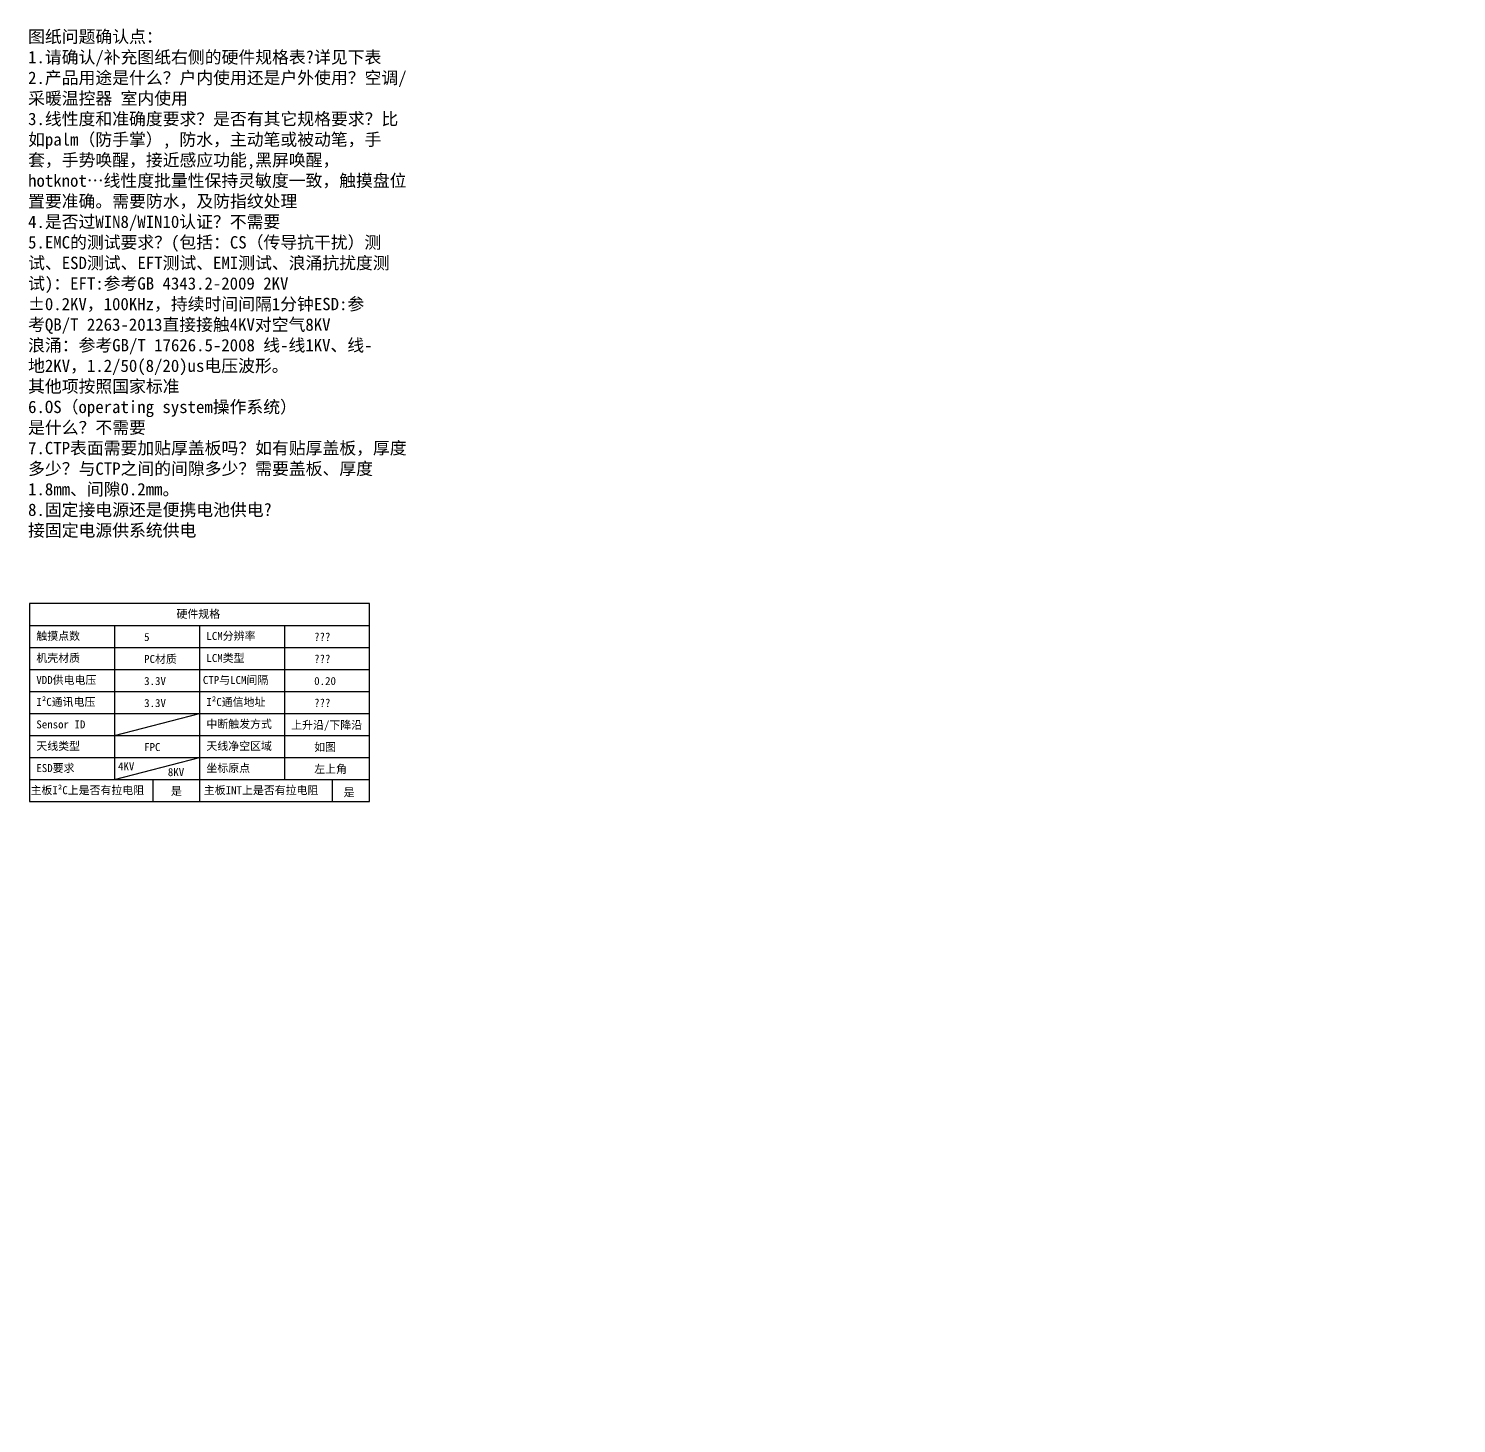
# Model space of a CAD drawing. Header units: millimetres. Extents: x 1946 to 4611, y 2266 to 2855.
# Drawn here: x 4032 to 4611, y 2266 to 2831 of the extents above; entities that cross this region are included whole.
import ezdxf

# ---------------------------------------------------------------- set-up
doc = ezdxf.new("R2010")
doc.units = ezdxf.units.MM
doc.layers.add('Dim', color=4, linetype='Continuous')
doc.layers.add('FPC Stiffener', color=7, linetype='Continuous', lineweight=0)
doc.layers.add('覆盖膜开窗', color=4, linetype='Continuous', lineweight=0)
doc.styles.add('宋体', font='')
doc.styles.get('宋体').set_extended_font_data('SimSun')

# ---------------------------------------------------------------- blocks, each defined once
blk = doc.blocks.new('硬件规格')
at = {"color": 4}
blk.add_line((-79.77, 20.65), (-53.18, 27.53), dxfattribs=at)
for points in [[(0, 0), (0, 61.94), (-106.36, 61.94), (-106.36, 0)], [(-106.36, 55.06), (0, 55.06)], [(-79.77, 55.06), (-79.77, 6.88)], [(-53.18, 55.06), (-53.18, 0)], [(-26.59, 55.06), (-26.59, 6.88)], [(-106.36, 48.18), (0, 48.18)], [(-106.36, 41.29), (0, 41.29)], [(-106.36, 34.41), (0, 34.41)], [(-106.36, 27.53), (0, 27.53)], [(-106.36, 20.65), (0, 20.65)], [(-106.36, 13.76), (0, 13.76)], [(-79.77, 6.88), (-53.18, 13.76)], [(-106.36, 6.88), (0, 6.88)], [(-67.85, 6.88), (-67.85, 0)], [(-11.67, 6.88), (-11.67, 0)], [(-106.36, 0), (0, 0)]]:
    blk.add_lwpolyline(points, dxfattribs=at)
at = {"color": 4, "attachment_point": 4, "style": '宋体'}
for s, insert, char_height in [('硬件规格', (-60.4, 58.5), 2.503), ('触摸点数', (-104.23, 51.62), 2.503), ('LCM分辨率', (-51.05, 51.62), 2.503), ('机壳材质', (-104.23, 44.73), 2.503), ('LCM类型', (-51.05, 44.73), 2.503), ('VDD供电电压', (-104.23, 37.85), 2.503), ('CTP与LCM间隔', (-52.16, 37.85), 2.503), ('I²C通讯电压', (-104.23, 30.97), 2.503), ('I²C通信地址', (-51.05, 30.97), 2.503), ('Sensor ID', (-104.23, 24.09), 2.503), ('中断触发方式', (-51.05, 24.09), 2.503), ('天线类型', (-104.23, 17.21), 2.503), ('天线净空区域', (-51.05, 17.21), 2.503), ('ESD要求', (-104.23, 10.32), 2.503), ('坐标原点', (-51.05, 10.32), 2.503), ('主板I²C上是否有拉电阻', (-106.04, 3.39), 2.5026), ('主板INT上是否有拉电阻', (-51.86, 3.39), 2.5026)]:
    blk.add_mtext(s, dxfattribs=dict(at, insert=insert, char_height=char_height))

msp = doc.modelspace()

# ---------------------------------------------------------------- hatches: boundary and pattern name
at = {"layer": 'FPC Stiffener', "lineweight": 0}
h = msp.add_hatch(dxfattribs=at)
h.set_pattern_fill('AR-HBONE', color=26, style=0)
h.paths.add_polyline_path([(4590.97771, 2266.06155), (4590.97771, 2276.06155), (4610.97771, 2276.06155), (4610.97771, 2266.06155)])
at = {"layer": '覆盖膜开窗', "lineweight": 0}
h = msp.add_hatch(dxfattribs=at)
h.set_pattern_fill('AR-HBONE', color=256, style=0)
h.paths.add_polyline_path([(4378.15791, 2266.71686), (4378.15791, 2276.71686), (4398.15791, 2276.71686), (4398.15791, 2266.71686)])

# ---------------------------------------------------------------- block references
at = {"layer": 'Dim', "color": 1, "lineweight": 0, "xscale": 1.296, "yscale": 1.296, "zscale": 1.296}
msp.add_blockref('硬件规格', (4170.49148, 2518.02769), dxfattribs=at)

# ---------------------------------------------------------------- texts
at = {"color": 1, "lineweight": 0, "insert": (4032.06132, 2830.4459), "char_height": 5, "attachment_point": 1, "style": '宋体'}
msp.add_mtext_dynamic_manual_height_columns('{\\fSimSun|b1|i0|c134|p2;图纸问题确认点：\\P1.请确认/补充图纸右侧的硬件规格表?\\C2;详见下表\\P\\C1;2.}产品用途是什么？户内使用还是户外使用？{\\C2;空调/采暖温控器 室内使用}\\P3.线性度和准确度要求？是否有其它规格要求？比如palm（防手掌）, 防水，主动笔或被动笔，手套，{\\fSimSun|b1|i0|c134|p2;手势唤醒，接近感应功能,黑屏唤醒，hotknot}…{\\C2;线性度批量性保持灵敏度一致，触摸盘位置要准确。需要防水，及防指纹处理}\\P4.是否过WIN8/WIN10认证？{\\C2;不需要\\P}5.EMC的测试要求？(包括：CS（传导抗干扰）测试、ESD测试、EFT测试、EMI测试、浪涌抗扰度测试){\\C256;：\\C2;EFT:参考GB 4343.2-2009 2KV\\P±0.2KV，100KHz，持续时间间隔1分钟ESD:参\\P考QB/T 2263-2013直接接触4KV对空气8KV\\P浪涌：参考GB/T 17626.5-2008 线-线1KV、线-\\P地2KV，1.2/50(8/20)us电压波形。\\P其他项按照国家标准\\P}6.OS（operating system操作系统）\\P是什么？{\\C2;不需要}\\P7.CTP表面需要加贴厚盖板吗？如有贴厚盖板，厚度多少？与CTP之间的间隙多少？{\\C2;需要盖板、厚度1.8mm、间隙0.2mm。}\\P8.固定接电源还是便携电池供电?\\P{\\C2;接固定电源供系统供电}', width=155.0151479, gutter_width=12.5, heights=[232.144], dxfattribs=at)
at = {"layer": 'Dim', "lineweight": 0, "style": '宋体'}
for s, height, p in [('5', 3.2434, (4079.0971, 2583.07502)), ('PC材质', 3.243402, (4079.0971, 2574.15566)), ('3.3V', 3.243402, (4079.0971, 2565.2363)), ('0.20', 3.243402, (4148.01939, 2565.2363)), ('3.3V', 3.243402, (4079.0971, 2556.31695)), ('上升沿/下降沿', 3.243402, (4138.70121, 2547.39759)), ('FPC', 3.243402, (4079.0971, 2538.47823)), ('如图', 3.243402, (4148.01939, 2538.47823)), ('4KV', 3.243402, (4068.50174, 2530.6885)), ('8KV', 3.243402, (4088.70794, 2528.3179)), ('左上角', 3.243402, (4148.01939, 2529.55888)), ('是', 3.2434, (4089.95726, 2520.63952)), ('是', 3.2434, (4159.94126, 2520.10846))]:
    msp.add_text(s, height=height, dxfattribs=at).set_placement(p)
at = {"layer": 'Dim', "color": 1, "lineweight": 0, "style": '宋体'}
for p in [(4148.01939, 2583.07502), (4148.01939, 2574.15566), (4148.01939, 2556.31695)]:
    msp.add_text('???', height=3.243402, dxfattribs=at).set_placement(p)

doc.saveas('drawing.dxf')
